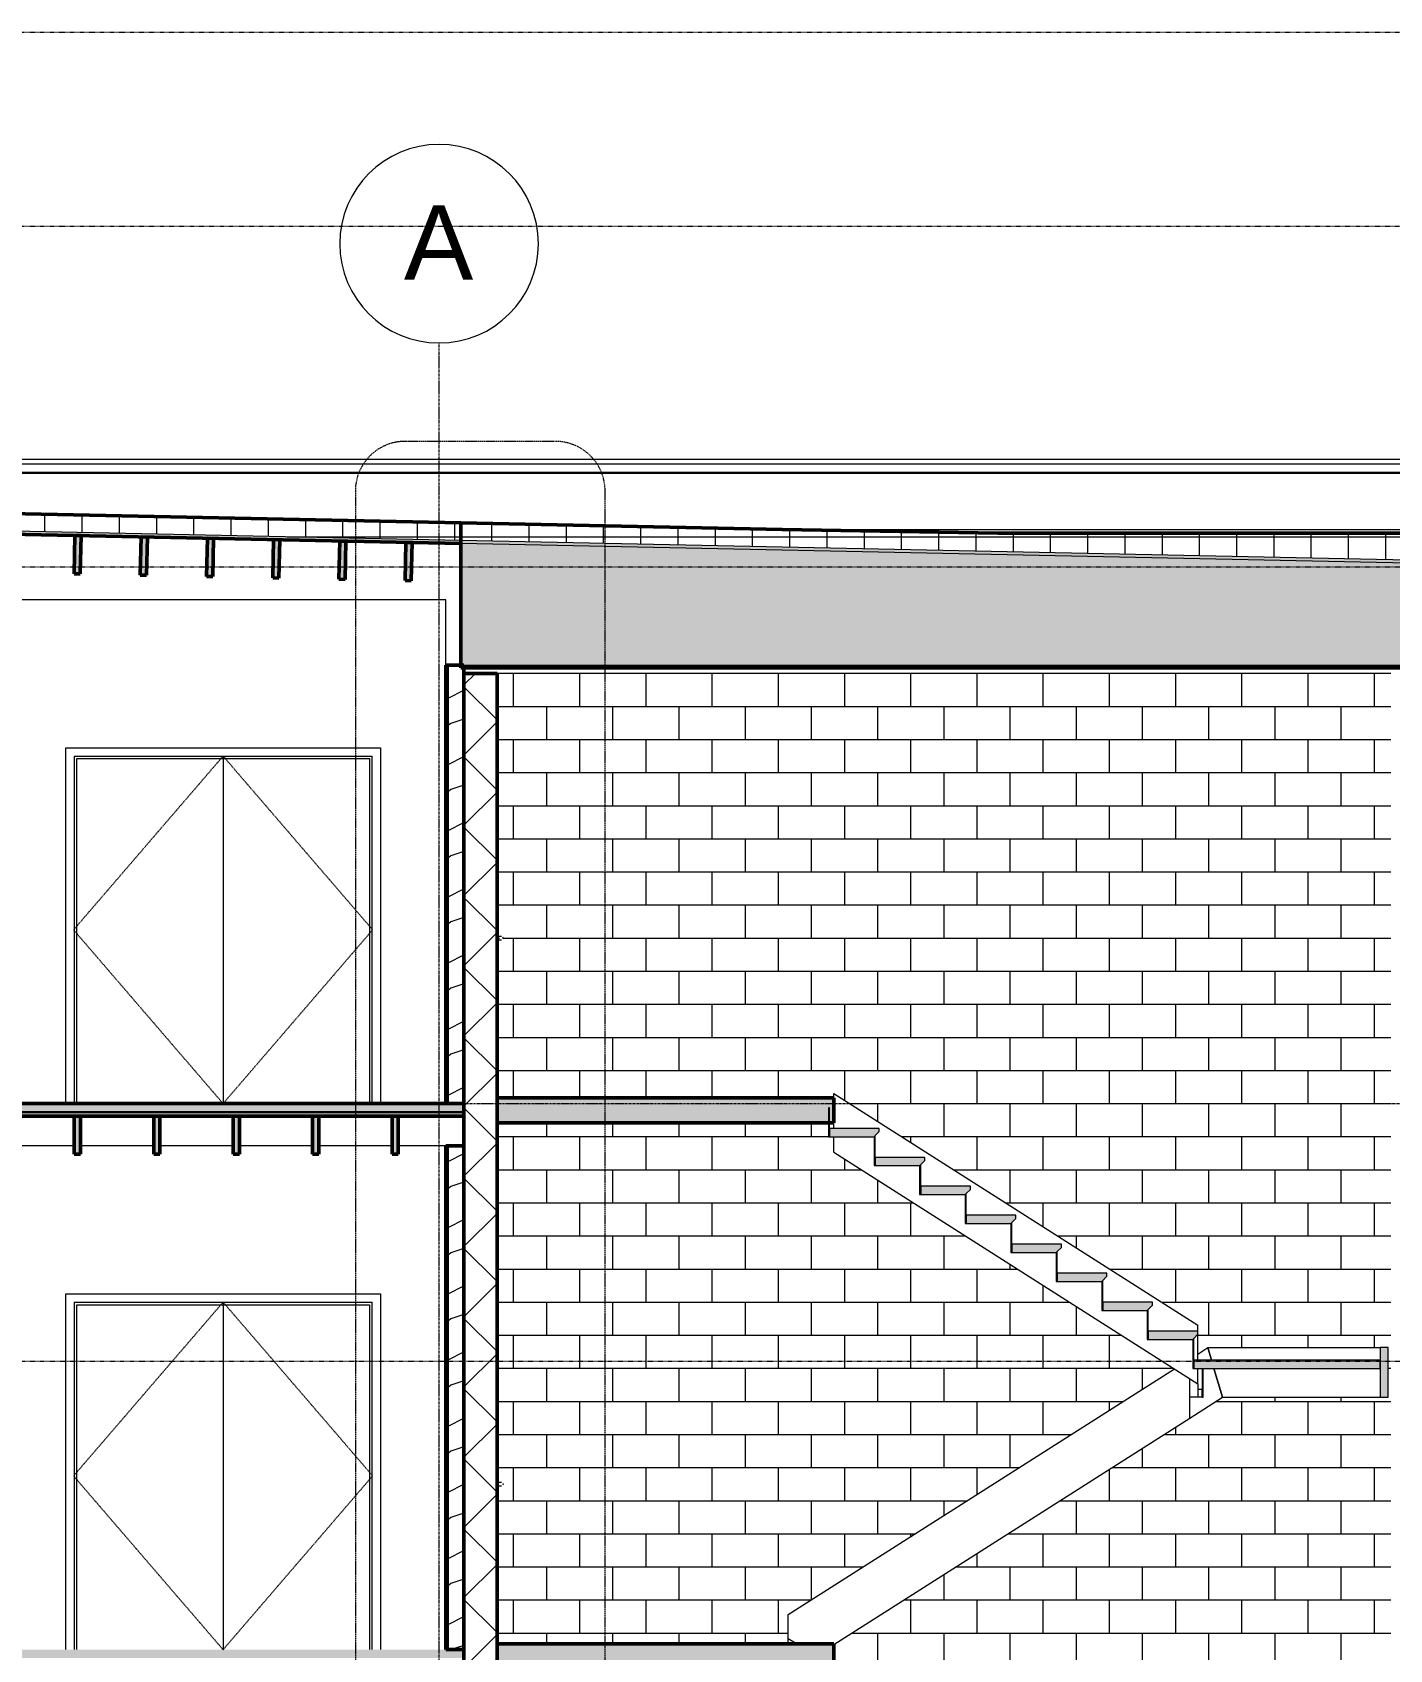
# Model space of a CAD drawing. Header units: inches. Extents: x 9610 to 16692, y -360 to 647.
# Drawn here: x 11748.9 to 12076.9, y 136 to 527 of the extents above; entities that cross this region are included whole.
import ezdxf

# ---------------------------------------------------------------- set-up
doc = ezdxf.new("R2010")
doc.units = ezdxf.units.IN
doc.header["$MEASUREMENT"] = 0
for name, pattern in [('Aligning Line 1_8_', [0.25, 0.125, -0.125]), ('Dash 1_16_', [0.125, 0.0625, -0.0625]), ('Dash Dot 3_16_', [0.3125, 0.1875, -0.0625, 0, -0.0625]), ('Grid Line 1_2_', [0.875, 0.5, -0.125, 0.125, -0.125])]:
    doc.linetypes.add(name, pattern=pattern)
for name, color, linetype, lineweight in [('0-1', 7, 'Continuous', 5), ('0-4', 55, 'Continuous', 9), ('0-5', 135, 'Continuous', 13), ('A-ANNO-SYMB-1', 150, 'Dash Dot 3_16_', 9), ('A-DOOR-1', 250, 'Continuous', 9), ('A-DOOR-2', 250, 'Dash 1_16_', 9), ('A-DOOR-3', 135, 'Continuous', 13), ('A-DOOR-4', 31, 'Continuous', 9), ('A-FLOR-1', 9, 'Continuous', 13), ('A-FLOR-10', 192, 'Continuous', 50), ('A-FLOR-2', 10, 'Continuous', 50), ('A-FLOR-3', 8, 'Continuous', 5), ('A-FLOR-9', 21, 'Continuous', 13), ('A-FLOR-LEVL-1', 51, 'Grid Line 1_2_', 9), ('A-FLOR-MCUT', 51, 'Continuous', 13), ('A-FLOR-PATT-1', 8, 'Continuous', 9), ('A-ROOF', 132, 'Continuous', 13), ('A-ROOF-1', 252, 'Continuous', 13), ('A-ROOF-2', 31, 'Continuous', 5), ('A-ROOF-3', 132, 'Continuous', 50), ('A-ROOF-PATT-1', 132, 'Continuous', 9), ('A-WALL-1', 10, 'Continuous', 50), ('A-WALL-2', 7, 'Continuous', 13), ('A-WALL-3', 135, 'Continuous', 13), ('A-WALL-4', 252, 'Continuous', 13), ('A-WALL-PATT-1', 250, 'Continuous', 9), ('A-WALL-PATT-2', 55, 'Continuous', 9), ('A-WALL-PATT-3', 53, 'Continuous', 9), ('A-WALL-PATT-4', 45, 'Continuous', 9), ('G-ANNO-SYMB', 111, 'Aligning Line 1_8_', 9), ('I-WALL-1', 135, 'Continuous', 13), ('S-BEAM-2', 41, 'Continuous', 9), ('S-BEAM-3', 10, 'Continuous', 50), ('S-GRID-1', 1, 'Grid Line 1_2_', 9), ('S-GRID-IDEN', 1, 'Continuous', 9), ('S-STRS-1', 8, 'Continuous', 5), ('S-STRS-2', 250, 'Continuous', 9)]:
    doc.layers.add(name, color=color, linetype=linetype, lineweight=lineweight)
doc.styles.add('Arial_1', font='arial.ttf', dxfattribs={"height": 18})
pattern_1 = [(216.87, (11002.345, 87.994), (47.980943, 31.987086), [7.997, -71.971]), (206.565, (11011.941, 83.196), (-15.993714, -15.99413), [17.881, -17.881]), (198.435, (11011.941, 75.199), (-31.98674, -15.99388), [10.115, -40.461])]
pattern_2 = [(0, (10995.947, 72), (30.72, 7.68), [1.267, -21.773, 1.267, -21.773, -122.88]), (0, (10995.947, 72), (30.72, 7.68), [-46.08, 1.267, -44.813, 1.267, -21.773, -53.76]), (0, (10995.947, 72), (30.72, 7.68), [-115.2, 1.267, -14.093, 1.267, -37.133]), (120, (11007.467, 75.84), (-22.011075, 22.7643), [1.267, -21.773, 1.267, -21.773, -122.88]), (120, (11007.467, 75.84), (-22.011075, 22.7643), [-46.08, 1.267, -44.813, 1.267, -21.773, -53.76]), (120, (11007.467, 75.84), (-22.011075, 22.7643), [-115.2, 1.267, -14.093, 1.267, -37.133]), (240, (11011.307, 91.2), (-8.708925, -30.4443), [1.267, -21.773, 1.267, -21.773, -122.88]), (240, (11011.307, 91.2), (-8.708925, -30.4443), [-46.08, 1.267, -44.813, 1.267, -21.773, -53.76]), (240, (11011.307, 91.2), (-8.708925, -30.4443), [-115.2, 1.267, -14.093, 1.267, -37.133])]
pattern_3 = [(0, (10995.947, 72), (0, 9), []), (90, (10995.947, 72), (-9, 6e-16), [])]

# ---------------------------------------------------------------- blocks, each defined once
blk = doc.blocks.new('Flush-Double-Door-Adj_swing-w_handle_2100 - 3_-0_ x 7_-0_-1994204-BUILDING SECTION - EAST_WEST - LOOKING NORTH')
at = {"layer": 'A-DOOR-2'}
for p, q in [((11795, 352), (11758.87, 310)), ((11795, 352), (11831.13, 310)), ((11795, 268), (11758.87, 310)), ((11795, 268), (11831.13, 310))]:
    blk.add_line(p, q, dxfattribs=at)
at = {"layer": 'A-DOOR-3'}
blk.add_line((11795, 352), (11795, 268), dxfattribs=at)
at = {"layer": 'A-DOOR-4'}
for p, q in [((11759, 352), (11759, 268)), ((11759, 352), (11831, 352)), ((11831, 268), (11831, 352)), ((11759.63, 268), (11759.63, 351.38)), ((11759.63, 351.38), (11830.38, 351.38)), ((11830.38, 351.38), (11830.38, 268))]:
    blk.add_line(p, q, dxfattribs=at)
blk = doc.blocks.new('Dimension Lumber - 2x10-2069430-BUILDING SECTION - EAST_WEST - LOOKING NORTH')
at = {"layer": 'S-BEAM-2'}
blk.add_hatch(color=256, dxfattribs=at).paths.add_polyline_path([(10261.44, 255.75), (10262.94, 255.75), (10262.94, 265), (10261.44, 265), (10261.44, 257.75)], flags=0)
at = {"layer": 'S-BEAM-3'}
for p, q in [((10262.94, 265), (10261.44, 265)), ((10261.44, 265), (10261.44, 255.75)), ((10262.94, 255.75), (10262.94, 265)), ((10261.44, 255.75), (10262.94, 255.75))]:
    blk.add_line(p, q, dxfattribs=at)
blk = doc.blocks.new('Dimension Lumber - 2x10-V32-BUILDING SECTION - EAST_WEST - LOOKING NORTH')
at = {"layer": 'S-BEAM-2'}
blk.add_hatch(color=256, dxfattribs=at).paths.add_polyline_path([(11728.5, 396.71), (11728.7, 405.96), (11727.2, 405.99), (11727, 396.74)], flags=0)
at = {"layer": 'S-BEAM-3'}
for p, q in [((11727.2, 405.99), (11727, 396.74)), ((11728.7, 405.96), (11727.2, 405.99)), ((11728.5, 396.71), (11728.7, 405.96)), ((11727, 396.74), (11728.5, 396.71))]:
    blk.add_line(p, q, dxfattribs=at)
blk = doc.blocks.new('CTR - 1st Phase - Common Walls_rvt-1-BUILDING SECTION - EAST_WEST - LOOKING NORTH')
at = {"layer": 'A-WALL-4'}
for points in [[(11853.19, 268), (11853.19, 373.37), (11852.94, 373.37), (11852.94, 268)], [(11853.19, 136), (11853.19, 257.75), (11852.94, 257.75), (11852.94, 136)]]:
    blk.add_hatch(color=256, dxfattribs=at).paths.add_polyline_path(points, flags=0)
at = {"layer": 'A-WALL-PATT-1'}
h = blk.add_hatch(dxfattribs=at)
h.set_pattern_fill('FP_1', color=256, style=0, pattern_type=2)
h.set_pattern_definition(pattern_2)
h.paths.add_polyline_path([(11849.44, 268), (11849.44, 374), (11848.81, 374), (11848.81, 268)], flags=0)
h = blk.add_hatch(dxfattribs=at)
h.set_pattern_fill('FP_1', color=256, style=0, pattern_type=2)
h.set_pattern_definition(pattern_2)
h.paths.add_polyline_path([(11849.44, 136), (11849.44, 257.75), (11848.81, 257.75), (11848.81, 136)], flags=0)
at = {"layer": 'A-WALL-PATT-3'}
h = blk.add_hatch(dxfattribs=at)
h.set_pattern_fill('FP_4', color=256, style=0, pattern_type=2)
h.set_pattern_definition(pattern_1)
h.paths.add_polyline_path([(11852.94, 268), (11852.94, 374), (11849.44, 374), (11849.44, 268)], flags=0)
h = blk.add_hatch(dxfattribs=at)
h.set_pattern_fill('FP_4', color=256, style=0, pattern_type=2)
h.set_pattern_definition(pattern_1)
h.paths.add_polyline_path([(11852.94, 136), (11852.94, 257.75), (11849.44, 257.75), (11849.44, 136)], flags=0)
at = {"layer": 'A-WALL-1'}
for p, q in [((11853.19, 374), (11848.81, 374)), ((11848.81, 374), (11848.81, 268)), ((11853.19, 268), (11853.19, 374)), ((11848.81, 268), (11853.19, 268)), ((11853.19, 257.75), (11848.81, 257.75)), ((11848.81, 257.75), (11848.81, 136)), ((11853.19, 136), (11853.19, 257.75)), ((11848.81, 136), (11853.19, 136))]:
    blk.add_line(p, q, dxfattribs=at)
at = {"layer": 'A-WALL-2'}
for p, q in [((11849.44, 268), (11849.44, 374)), ((11852.94, 268), (11852.94, 374)), ((11849.44, 136), (11849.44, 257.75)), ((11852.94, 136), (11852.94, 257.75))]:
    blk.add_line(p, q, dxfattribs=at)
at = {"layer": 'I-WALL-1'}
for p, q in [((11848.81, 389.75), (11722.64, 389.75)), ((11848.81, 374), (11848.81, 389.75)), ((11757, 268), (11757, 354)), ((11757, 354), (11833, 354)), ((11833, 354), (11833, 268)), ((11759.04, 257.75), (11741.34, 257.75)), ((11778.24, 257.75), (11760.54, 257.75)), ((11797.44, 257.75), (11779.74, 257.75)), ((11816.64, 257.75), (11798.94, 257.75)), ((11835.84, 257.75), (11818.14, 257.75)), ((11848.81, 257.75), (11837.34, 257.75)), ((11757, 136), (11757, 222)), ((11757, 222), (11833, 222)), ((11833, 222), (11833, 136))]:
    blk.add_line(p, q, dxfattribs=at)
at = {"layer": '0-4'}
for name, p in [('Dimension Lumber - 2x10-V32-BUILDING SECTION - EAST_WEST - LOOKING NORTH', (31.99, -0.67)), ('Dimension Lumber - 2x10-V32-BUILDING SECTION - EAST_WEST - LOOKING NORTH', (47.99, -1)), ('Dimension Lumber - 2x10-V32-BUILDING SECTION - EAST_WEST - LOOKING NORTH', (63.99, -1.33)), ('Dimension Lumber - 2x10-V32-BUILDING SECTION - EAST_WEST - LOOKING NORTH', (79.98, -1.67)), ('Dimension Lumber - 2x10-V32-BUILDING SECTION - EAST_WEST - LOOKING NORTH', (95.98, -2)), ('Dimension Lumber - 2x10-V32-BUILDING SECTION - EAST_WEST - LOOKING NORTH', (111.98, -2.33)), ('Flush-Double-Door-Adj_swing-w_handle_2100 - 3_-0_ x 7_-0_-1994204-BUILDING SECTION - EAST_WEST - LOOKING NORTH', (0, 0)), ('Dimension Lumber - 2x10-2069430-BUILDING SECTION - EAST_WEST - LOOKING NORTH', (1497.6, 0)), ('Dimension Lumber - 2x10-2069430-BUILDING SECTION - EAST_WEST - LOOKING NORTH', (1516.79, 0)), ('Dimension Lumber - 2x10-2069430-BUILDING SECTION - EAST_WEST - LOOKING NORTH', (1535.99, 0)), ('Dimension Lumber - 2x10-2069430-BUILDING SECTION - EAST_WEST - LOOKING NORTH', (1555.19, 0)), ('Dimension Lumber - 2x10-2069430-BUILDING SECTION - EAST_WEST - LOOKING NORTH', (1574.39, 0)), ('Flush-Double-Door-Adj_swing-w_handle_2100 - 3_-0_ x 7_-0_-1994204-BUILDING SECTION - EAST_WEST - LOOKING NORTH', (0, -132))]:
    blk.add_blockref(name, p, dxfattribs=at)
blk = doc.blocks.new('HOLLOW METAL - STAIR DOOR-2009181-BUILDING SECTION - EAST_WEST - LOOKING NORTH')
at = {"layer": 'A-DOOR-1'}
for p, q in [((11861.69, 176.39), (11861.19, 176.39)), ((11861.19, 175.61), (11861.69, 175.61))]:
    blk.add_line(p, q, dxfattribs=at)
at = {"layer": 'A-DOOR-1', "flags": 128}
for points in [[(11862.28, 176.39), (11862.28, 176.39), (11862.27, 176.39), (11862.27, 176.39), (11862.27, 176.39), (11862.26, 176.39), (11862.26, 176.39), (11862.25, 176.39), (11862.25, 176.39), (11862.24, 176.39), (11862.23, 176.39), (11862.22, 176.39), (11862.21, 176.39), (11862.2, 176.39), (11862.19, 176.39), (11862.17, 176.39), (11862.16, 176.39), (11862.14, 176.39), (11862.13, 176.39), (11862.11, 176.39), (11862.1, 176.39), (11862.08, 176.39), (11862.06, 176.39), (11862.04, 176.39), (11862.02, 176.39), (11862, 176.39), (11861.98, 176.39), (11861.96, 176.39), (11861.94, 176.39), (11861.92, 176.39), (11861.9, 176.39), (11861.88, 176.39), (11861.85, 176.39), (11861.83, 176.39), (11861.81, 176.39), (11861.79, 176.39), (11861.76, 176.39), (11861.74, 176.39), (11861.72, 176.39), (11861.69, 176.39), (11861.69, 176.39)], [(11861.69, 175.61), (11861.71, 175.61), (11861.73, 175.61), (11861.76, 175.61), (11861.78, 175.61), (11861.8, 175.61), (11861.83, 175.61), (11861.85, 175.61), (11861.87, 175.61), (11861.89, 175.61), (11861.92, 175.61), (11861.94, 175.61), (11861.96, 175.61), (11861.98, 175.61), (11862, 175.61), (11862.02, 175.61), (11862.04, 175.61), (11862.06, 175.61), (11862.07, 175.61), (11862.09, 175.61), (11862.11, 175.61), (11862.13, 175.61), (11862.14, 175.61), (11862.16, 175.61), (11862.17, 175.61), (11862.18, 175.61), (11862.19, 175.61), (11862.21, 175.61), (11862.22, 175.61), (11862.23, 175.61), (11862.24, 175.61), (11862.24, 175.61), (11862.25, 175.61), (11862.26, 175.61), (11862.26, 175.61), (11862.27, 175.61), (11862.27, 175.61), (11862.27, 175.61), (11862.28, 175.61), (11862.28, 175.61)]]:
    blk.add_lwpolyline(points, dxfattribs=at)
at = {"layer": 'A-DOOR-1'}
for start, end in [(90, 97.2275), (0, 30), (330, 0), (262.7725, 270)]:
    blk.add_arc((11862.28, 176), 0.394, start, end, dxfattribs=at)
blk = doc.blocks.new('CTR - 1st Phase -Stairs _ Elevators_rvt-1-BUILDING SECTION - EAST_WEST - LOOKING NORTH')
at = {"layer": 'A-FLOR-1'}
for points in [[(11861.19, 263.37), (11942.56, 263.37), (11942.56, 269.37), (11861.19, 269.37), (11861.19, 268)], [(11933.2, 131.37), (11942.56, 131.37), (11942.56, 137.37), (11861.19, 137.37), (11861.19, 131.37), (11931.56, 131.37)]]:
    blk.add_hatch(color=256, dxfattribs=at).paths.add_polyline_path(points, flags=0)
at = {"layer": 'A-WALL-PATT-2'}
h = blk.add_hatch(dxfattribs=at)
h.set_pattern_fill('FP_37', color=256, style=0, pattern_type=2)
h.set_pattern_definition([(0, (11857.189, -156), (0, 8), []), (90, (11857.189, -156), (-8, 8), [8, -8])])
h.paths.add_polyline_path([(11947.84, -128), (12077.19, -128), (12077.19, 372), (11861.19, 372), (11861.19, 308.39), (11862.45, 308.35), (11862.57, 308.26), (11862.62, 308.2), (11862.62, 307.8), (11862.45, 307.65), (11862.28, 307.62), (11862.06, 307.61), (11861.19, 307.61), (11861.19, 269.37), (11942.56, 269.37), (11942.56, 270.46), (12030.56, 214.46), (12030.56, 207.46), (12032.98, 209), (12076.56, 209), (12076.56, 197), (12036.47, 197), (11942.56, 137.24), (11942.56, 131.84), (12030.56, 76.99), (12030.56, 70.13), (12032.88, 71.57), (12076.56, 71.57), (12076.56, 59.57), (12036.31, 59.57), (11942.56, 1.13), (11942.56, -4.63), (11935.67, -4.63), (12026.46, -59.65), (12026.46, -66.32), (12028.64, -65), (12076.46, -65), (12076.46, -77), (12031.99, -77), (11950.46, -126.41)], flags=0)
h.paths.add_polyline_path([(11938.46, -128), (11938.46, -119.65), (12020.39, -70), (11927.46, -13.68), (11927.46, -10), (11926.21, -10), (11926.21, -4.63), (11861.19, -4.63), (11861.19, -128), (11867.19, -128), (11867.19, -40), (11907.19, -40), (11907.19, -128), (11919.61, -128)], flags=0)
h.paths.add_polyline_path([(11927.46, -8), (11927.46, -4.63), (11926.46, -4.63), (11926.46, -8)], flags=0)
h.paths.add_polyline_path([(11927.46, 1.38), (11931.56, 1.38), (11931.56, 8.42), (12024.72, 66.49), (11931.56, 124.56), (11931.56, 128.29), (11930.31, 128.29), (11930.31, 131.37), (11861.19, 131.37), (11861.19, 96), (11912.03, 96), (11912.03, 1.38)], flags=0)
h.paths.add_polyline_path([(11931.56, 130.29), (11931.56, 131.37), (11930.56, 131.37), (11930.56, 130.29)], flags=0)
h.paths.add_polyline_path([(11931.56, 137.37), (11931.56, 144.46), (12024.89, 203.85), (11942.56, 256.24), (11942.56, 260), (11941.31, 260), (11941.31, 263.37), (11861.19, 263.37), (11861.19, 176.39), (11862.45, 176.35), (11862.57, 176.26), (11862.62, 176.2), (11862.62, 175.8), (11862.45, 175.65), (11862.28, 175.62), (11862.06, 175.61), (11861.19, 175.61), (11861.19, 137.37), (11920.42, 137.37)], flags=0)
h.paths.add_polyline_path([(11861.69, 175.8), (11861.75, 176), (11861.69, 176.1), (11861.69, 175.9)], flags=0)
h.paths.add_polyline_path([(11941.56, 262), (11942.56, 262), (11942.56, 263.37), (11941.56, 263.37)], flags=0)
h.paths.add_polyline_path([(11861.69, 307.8), (11861.75, 308), (11861.69, 308.1), (11861.69, 307.9)], flags=0)
at = {"layer": 'A-WALL-PATT-4'}
h = blk.add_hatch(dxfattribs=at)
h.set_pattern_fill('FP_30', color=256, style=0, pattern_type=2)
h.set_pattern_definition([(45, (10995.947, 72), (-8.48528, 8.48528), []), (135, (10995.947, 72), (-8.48528, -8.48528), [])])
h.paths.add_polyline_path([(11858.98, -140), (11861.19, -140), (11861.19, 372), (11853.19, 372), (11853.19, -4), (11857.19, -16), (11853.19, -16), (11853.19, -140)], flags=0)
at = {"layer": 'S-STRS-1'}
for points in [[(11941.31, 260), (11941.56, 260), (11941.56, 263.37), (11941.31, 263.37), (11941.31, 260.25)], [(11945.09, 260), (11952.56, 260), (11952.56, 260.25), (11953.56, 261.25), (11953.56, 262), (11941.56, 262), (11941.56, 260), (11942.56, 260)], [(11952.31, 253), (11952.56, 253), (11952.56, 260), (11952.31, 260), (11952.31, 253.25)], [(11952.56, 253), (11963.56, 253), (11963.56, 253.25), (11964.56, 254.25), (11964.56, 255), (11952.56, 255)], [(11963.31, 246), (11963.56, 246), (11963.56, 253), (11963.31, 253), (11963.31, 246.25)], [(11963.56, 246), (11974.56, 246), (11974.56, 246.25), (11975.56, 247.25), (11975.56, 248), (11963.56, 248)], [(11974.31, 239), (11974.56, 239), (11974.56, 246), (11974.31, 246), (11974.31, 239.25)], [(11985.56, 239), (11985.56, 239.25), (11986.56, 240.25), (11986.56, 241), (11974.56, 241), (11974.56, 239)], [(11985.31, 232), (11985.56, 232), (11985.56, 239), (11985.31, 239), (11985.31, 232.25)], [(11996.56, 232), (11996.56, 232.25), (11997.56, 233.25), (11997.56, 234), (11985.56, 234), (11985.56, 232), (11993.41, 232)], [(11996.31, 225), (11996.56, 225), (11996.56, 232), (11996.31, 232), (11996.31, 225.25)], [(12007.56, 225), (12007.56, 225.25), (12008.56, 226.25), (12008.56, 227), (11996.56, 227), (11996.56, 225)], [(12007.31, 218), (12007.56, 218), (12007.56, 225), (12007.31, 225), (12007.31, 218.25)], [(12007.56, 218), (12018.56, 218), (12018.56, 218.25), (12019.56, 219.25), (12019.56, 220), (12007.56, 220)], [(12018.31, 211), (12018.56, 211), (12018.56, 218), (12018.31, 218), (12018.31, 211.25)], [(12018.56, 211), (12029.56, 211), (12029.56, 211.25), (12030.56, 212.25), (12030.56, 213), (12018.56, 213)], [(12029.31, 204), (12029.56, 204), (12029.56, 211), (12029.31, 211), (12029.31, 206.06)], [(12076.56, 197), (12076.56, 209), (12074.56, 209), (12074.56, 197)], [(12034.43, 204), (12074.56, 204), (12074.56, 206), (12029.56, 206), (12029.56, 204), (12031.2, 204)]]:
    blk.add_hatch(color=256, dxfattribs=at).paths.add_polyline_path(points, flags=0)
at = {"layer": 'A-FLOR-2'}
for p, q in [((11942.56, 269.37), (11861.19, 269.37)), ((11861.19, 269.37), (11861.19, 263.37)), ((11942.56, 263.37), (11942.56, 269.37)), ((11861.19, 263.37), (11942.56, 263.37)), ((11942.56, 137.37), (11861.19, 137.37)), ((11861.19, 137.37), (11861.19, 131.37)), ((11942.56, 131.37), (11942.56, 137.37))]:
    blk.add_line(p, q, dxfattribs=at)
at = {"layer": 'A-WALL-1'}
for p, q in [((11861.19, 372), (11853.19, 372)), ((11853.19, 372), (11853.19, -140)), ((11861.19, -140), (11861.19, 372))]:
    blk.add_line(p, q, dxfattribs=at)
at = {"layer": 'A-WALL-3'}
blk.add_line((12077.19, 372), (11861.19, 372), dxfattribs=at)
at = {"layer": 'S-STRS-2'}
for p, q in [((11942.56, 269.37), (11942.56, 270.46)), ((11942.56, 270.46), (12030.56, 214.46)), ((11941.56, 267), (11941.31, 267)), ((11941.31, 267), (11941.31, 260)), ((11941.56, 260), (11941.56, 267)), ((11953.56, 262), (11941.56, 262)), ((11941.56, 262), (11941.56, 260)), ((11942.56, 262), (11942.56, 263.37)), ((11953.56, 261.25), (11953.56, 262)), ((11941.31, 260), (11941.56, 260)), ((11941.56, 260), (11952.56, 260)), ((11942.56, 256.24), (11942.56, 260)), ((11952.56, 260), (11952.31, 260)), ((11952.31, 260), (11952.31, 253)), ((11952.56, 260.25), (11953.56, 261.25)), ((11952.56, 260), (11952.56, 260.25)), ((11952.56, 253), (11952.56, 260)), ((11942.56, 256.24), (12030.56, 200.24)), ((11964.56, 255), (11952.56, 255)), ((11952.56, 255), (11952.56, 253)), ((11963.56, 253.25), (11964.56, 254.25)), ((11964.56, 254.25), (11964.56, 255)), ((11952.31, 253), (11952.56, 253)), ((11952.56, 253), (11963.56, 253)), ((11963.56, 253), (11963.31, 253)), ((11963.31, 253), (11963.31, 246)), ((11963.56, 253), (11963.56, 253.25)), ((11963.56, 246), (11963.56, 253)), ((11975.56, 248), (11963.56, 248)), ((11963.56, 248), (11963.56, 246)), ((11974.56, 246.25), (11975.56, 247.25)), ((11975.56, 247.25), (11975.56, 248)), ((11963.31, 246), (11963.56, 246)), ((11963.56, 246), (11974.56, 246)), ((11974.56, 246), (11974.31, 246)), ((11974.31, 246), (11974.31, 239)), ((11974.56, 246), (11974.56, 246.25)), ((11974.56, 239), (11974.56, 246)), ((11974.31, 239), (11974.56, 239)), ((11986.56, 241), (11974.56, 241)), ((11974.56, 241), (11974.56, 239)), ((11974.56, 239), (11985.56, 239)), ((11985.56, 239), (11985.31, 239)), ((11985.31, 239), (11985.31, 232)), ((11985.56, 239.25), (11986.56, 240.25)), ((11985.56, 239), (11985.56, 239.25)), ((11985.56, 232), (11985.56, 239)), ((11986.56, 240.25), (11986.56, 241)), ((11985.31, 232), (11985.56, 232)), ((11997.56, 234), (11985.56, 234)), ((11985.56, 234), (11985.56, 232)), ((11985.56, 232), (11996.56, 232)), ((11996.56, 232), (11996.31, 232)), ((11996.31, 232), (11996.31, 225)), ((11996.56, 232.25), (11997.56, 233.25)), ((11996.56, 232), (11996.56, 232.25)), ((11996.56, 225), (11996.56, 232)), ((11997.56, 233.25), (11997.56, 234)), ((12008.56, 227), (11996.56, 227)), ((11996.56, 227), (11996.56, 225)), ((12008.56, 226.25), (12008.56, 227)), ((11996.31, 225), (11996.56, 225)), ((11996.56, 225), (12007.56, 225)), ((12007.56, 225), (12007.31, 225)), ((12007.31, 225), (12007.31, 218)), ((12007.56, 225.25), (12008.56, 226.25)), ((12007.56, 225), (12007.56, 225.25)), ((12007.56, 218), (12007.56, 225)), ((12019.56, 220), (12007.56, 220)), ((12007.56, 220), (12007.56, 218)), ((12018.56, 218.25), (12019.56, 219.25)), ((12019.56, 219.25), (12019.56, 220)), ((12007.31, 218), (12007.56, 218)), ((12007.56, 218), (12018.56, 218)), ((12018.56, 218), (12018.31, 218)), ((12018.31, 218), (12018.31, 211)), ((12018.56, 218), (12018.56, 218.25)), ((12018.56, 211), (12018.56, 218)), ((12030.56, 213), (12018.56, 213)), ((12018.56, 213), (12018.56, 211)), ((12029.56, 211.25), (12030.56, 212.25)), ((12029.56, 211), (12029.56, 211.25)), ((12030.56, 213), (12030.56, 214.46)), ((12030.56, 212.25), (12030.56, 213)), ((12030.56, 206), (12030.56, 212.25)), ((12018.31, 211), (12018.56, 211)), ((12018.56, 211), (12029.56, 211)), ((12029.56, 211), (12029.31, 211)), ((12029.31, 211), (12029.31, 204)), ((12029.56, 204), (12029.56, 211)), ((12030.56, 207.46), (12032.98, 209)), ((12032.98, 209), (12074.56, 209)), ((12032.98, 209), (12033.85, 206)), ((12033.85, 206), (12032.98, 209)), ((12076.56, 209), (12074.56, 209)), ((12074.56, 209), (12074.56, 197)), ((12076.56, 197), (12076.56, 209)), ((11931.56, 144.46), (12024.89, 203.85)), ((12029.31, 204), (12029.56, 204)), ((12074.56, 206), (12029.56, 206)), ((12029.56, 206), (12029.56, 204)), ((12029.56, 204), (12074.56, 204)), ((12030.56, 200.24), (12030.56, 204)), ((12031.56, 204), (12031.56, 197)), ((12031.81, 197), (12031.81, 204)), ((12034.43, 204), (12036.47, 197)), ((12036.47, 197), (12034.43, 204)), ((12074.56, 204), (12074.56, 206)), ((12028.56, 197), (12028.56, 201.51)), ((12028.56, 191.97), (12028.56, 201.51)), ((12030.56, 200.24), (12030.56, 197)), ((12030.56, 197), (12028.56, 197)), ((12028.56, 191.97), (12036.47, 197)), ((12030.56, 199), (12031.56, 199)), ((12031.56, 197), (12030.56, 197)), ((12031.56, 197), (12031.56, 199)), ((12031.56, 197), (12031.81, 197)), ((12036.47, 197), (12074.56, 197)), ((12074.56, 197), (12076.56, 197)), ((11942.56, 137.24), (12028.56, 191.97)), ((11931.56, 138.7), (11931.56, 144.46)), ((11931.56, 137.37), (11931.56, 138.7)), ((11931.56, 138.7), (11933.69, 137.37))]:
    blk.add_line(p, q, dxfattribs=at)
at = {"layer": '0-5'}
for p in [(0, 132), (0, 0)]:
    blk.add_blockref('HOLLOW METAL - STAIR DOOR-2009181-BUILDING SECTION - EAST_WEST - LOOKING NORTH', p, dxfattribs=at)
blk = doc.blocks.new('Basic Wall _ EXT - FIBER CEMENT - SMALL - ___-2145935-BUILDING SECTION - EAST_WEST - LOOKING NORTH')
at = {"layer": 'A-WALL-3'}
for p, q in [((12125.15, 423.66), (11546.99, 423.66)), ((12109.71, 422.6), (11546.99, 422.6)), ((12108.98, 420.57), (11546.99, 420.57)), ((11546.99, 420.42), (12109.3, 420.42))]:
    blk.add_line(p, q, dxfattribs=at)
blk = doc.blocks.new('Grid - Grid Head - Circle-50561-BUILDING SECTION - EAST_WEST - LOOKING NORTH')
at = {"layer": 'S-GRID-IDEN'}
for start, end in [(360, 180), (180, 360)]:
    blk.add_arc((11847.19, 475.86), 24, start, end, dxfattribs=at)

msp = doc.modelspace()

# ---------------------------------------------------------------- hatches: boundary and pattern name
at = {"layer": 'A-FLOR-3'}
msp.add_hatch(color=256, dxfattribs=at).paths.add_polyline_path([(11852.4144, 408.1336), (11852.4087, 408.3838), (11648.3644, 412.6347), (11648.3644, 412.3846), (11847.7273, 408.2312)], flags=0)
h = msp.add_hatch(color=256, dxfattribs=at)
h.paths.add_polyline_path([(11793.9682, 265.75), (11853.1894, 265.75), (11853.1894, 266), (11648.3644, 266), (11648.3644, 265.75), (11772.8699, 265.75)], flags=0)
h.paths.add_polyline_path([(10392.5894, 265.75), (10450.4144, 265.75), (10450.4144, 266), (10245.7394, 266), (10245.7394, 265.75), (10390.5894, 265.75)], flags=0)
at = {"layer": 'A-FLOR-9'}
msp.add_hatch(color=256, dxfattribs=at).paths.add_polyline_path([(11852.4144, 403.3826), (11852.4144, 404.1327), (11648.3644, 408.3808), (11648.3644, 407.6336), (11816.619, 404.1283)], flags=0)
h = msp.add_hatch(color=256, dxfattribs=at)
h.paths.add_polyline_path([(11757.0019, 265), (11853.1894, 265), (11853.1894, 265.75), (11648.3644, 265.75), (11648.3644, 265), (11729.8145, 265)], flags=0)
h.paths.add_polyline_path([(10249.3394, 265), (10450.4144, 265), (10450.4144, 265.75), (10245.7394, 265.75), (10245.7394, 265), (10246.7577, 265)], flags=0)
at = {"layer": 'A-FLOR-PATT-1'}
h = msp.add_hatch(dxfattribs=at)
h.set_pattern_fill('FP_17', color=256, style=0, pattern_type=2)
h.set_pattern_definition(pattern_3)
h.paths.add_polyline_path([(11852.4144, 404.1327), (11852.4144, 408.1336), (11648.3644, 412.3512), (11648.3644, 408.3838), (11815.9252, 404.8929)], flags=0)
h = msp.add_hatch(dxfattribs=at)
h.set_pattern_fill('FP_1', color=256, style=0, pattern_type=2)
h.set_pattern_definition(pattern_2)
h.paths.add_polyline_path([(11665.2314, 266), (11853.1894, 266), (11853.1894, 268), (11648.3644, 268), (11648.3644, 266)], flags=0)
h.paths.add_polyline_path([(10265.7769, 266), (10450.4144, 266), (10450.4144, 268), (10245.7394, 268), (10245.7394, 266), (10249.9644, 266)], flags=0)
h = msp.add_hatch(dxfattribs=at)
h.set_pattern_fill('FP_1', color=256, style=0, pattern_type=2)
h.set_pattern_definition(pattern_2)
h.paths.add_polyline_path([(11772.8699, 134), (11853.1894, 134), (11853.1894, 136), (11648.0894, 136), (11648.0894, 134), (11757.0019, 134)], flags=0)
h.paths.add_polyline_path([(10412.7894, 134), (10450.6894, 134), (10450.6894, 136), (10245.5894, 136), (10245.5894, 134), (10395.0979, 134)], flags=0)
at = {"layer": 'A-ROOF-1'}
h = msp.add_hatch(color=256, dxfattribs=at)
h.paths.add_polyline_path([(11930.0894, 406.5104), (11930.0894, 406.7604), (11852.4144, 408.3792), (11852.4144, 408.1292), (11918.091, 406.7604)], flags=0)
h.paths.add_polyline_path([(11648.3644, 412.3817), (11648.3644, 412.6317), (11255.8269, 420.8125), (11255.8269, 420.5624), (11643.7037, 412.4788)], flags=0)
msp.add_hatch(color=256, dxfattribs=at).paths.add_polyline_path([(11988.1467, 405.6552), (12109.7144, 405.6552), (12109.7144, 405.9053), (11982.2117, 405.9053), (11930.0894, 406.7604), (11930.0894, 406.5228), (11982.2141, 405.6552)], flags=0)
at = {"layer": 'A-ROOF-2'}
h = msp.add_hatch(color=256, dxfattribs=at)
h.paths.add_polyline_path([(12031.2021, 374), (12110.5269, 374), (12110.5269, 397.9989), (11852.4144, 403.3781), (11852.4144, 374), (11945.0914, 374)], flags=0)
h.paths.add_polyline_path([(11363.8438, 374), (11648.3644, 374), (11648.3644, 407.6307), (11255.8269, 415.8114), (11255.8269, 374), (11342.3161, 374)], flags=0)
at = {"layer": 'A-ROOF-PATT-1'}
h = msp.add_hatch(dxfattribs=at)
h.set_pattern_fill('FP_17', color=256, style=0, pattern_type=2)
h.set_pattern_definition(pattern_3)
h.paths.add_polyline_path([(12110.3394, 398.753), (12110.3394, 402.5228), (11930.0894, 402.5228), (11930.0894, 406.5104), (11852.4144, 408.1292), (11852.4144, 404.1283), (12109.7144, 398.766)], flags=0)
h.paths.add_polyline_path([(11648.3644, 408.3808), (11648.3644, 412.3817), (11255.8269, 420.5624), (11255.8269, 416.5616), (11643.7037, 408.478)], flags=0)
h = msp.add_hatch(dxfattribs=at)
h.set_pattern_fill('FP_3', color=256, style=0, pattern_type=2)
h.set_pattern_definition([(0, (10995.947, 72), (0, 4.798), []), (315, (10995.947, 72), (4.798427, 0), [6.786, -6.786]), (45, (10995.947, 72), (4.798427, 0), [6.786, -6.786])])
h.paths.add_polyline_path([(12110.3394, 398.0028), (12110.3394, 398.753), (11852.4144, 404.1283), (11852.4144, 403.3781), (12109.7144, 398.0158)], flags=0)
h.paths.add_polyline_path([(11648.3644, 407.6307), (11648.3644, 408.3808), (11255.8269, 416.5616), (11255.8269, 415.8114), (11643.7037, 407.7278)], flags=0)
h = msp.add_hatch(dxfattribs=at)
h.set_pattern_fill('FP_17', color=256, style=0, pattern_type=2)
h.set_pattern_definition(pattern_3)
h.paths.add_polyline_path([(11930.0894, 402.5228), (12110.3394, 402.5228), (12110.3394, 405.6552), (11982.2141, 405.6552), (11930.0894, 406.5104), (11930.0894, 403.013)], flags=0)
h = msp.add_hatch(dxfattribs=at)
h.set_pattern_fill('FP_1', color=256, style=0, pattern_type=2)
h.set_pattern_definition(pattern_2)
h.paths.add_polyline_path([(12077.1894, 373.375), (12109.7144, 373.375), (12109.7144, 374), (11852.9394, 374), (11852.9394, 373.375), (12074.2575, 373.375)], flags=0)
h.paths.add_polyline_path([(11575.9489, 373.375), (11575.9489, 373.875), (11579.4489, 373.875), (11579.4489, 373.375), (11616.6989, 373.375), (11616.6989, 373.875), (11620.1989, 373.875), (11620.1989, 373.375), (11620.8312, 373.375), (11620.8239, 373.875), (11644.8644, 373.875), (11644.8644, 374), (11255.8269, 374), (11255.8269, 373.375), (11575.3239, 373.375)], flags=0)

# ---------------------------------------------------------------- linework, layer by layer
at = {"layer": 'A-ANNO-SYMB-1'}
for p, q in [((11875.3051, 428.0757), (11838.9644, 428.0757)), ((11826.9644, 416.0757), (11826.9644, -142.7997)), ((11887.3051, -142.7997), (11887.3051, 416.0757))]:
    msp.add_line(p, q, dxfattribs=at)
for centre, start, end in [((11838.9644, 416.0757), 90, 180), ((11875.3051, 416.0757), 0, 90)]:
    msp.add_arc(centre, 12, start, end, dxfattribs=at)
at = {"layer": 'A-FLOR-10'}
for p, q in [((11852.4144, 408.3836), (11648.3644, 412.6347)), ((11648.3644, 407.6336), (11852.4144, 403.3826)), ((11852.4144, 403.3826), (11852.4144, 408.3836)), ((11853.1894, 268), (11616.0739, 268)), ((11853.1894, 265), (11853.1894, 268)), ((11648.3644, 265), (11853.1894, 265))]:
    msp.add_line(p, q, dxfattribs=at)
at = {"layer": 'A-FLOR-LEVL-1'}
msp.add_line((9610.2403, 268), (12557.7313, 268), dxfattribs=at)
at = {"layer": 'A-FLOR-MCUT'}
for p, q in [((11852.4144, 408.1336), (11648.3644, 412.3846)), ((11852.4144, 404.1327), (11648.3644, 408.3838)), ((11853.1894, 266), (11648.3644, 266)), ((11853.1894, 265.75), (11648.3644, 265.75))]:
    msp.add_line(p, q, dxfattribs=at)
at = {"layer": 'A-ROOF'}
for p, q in [((11930.0894, 406.5104), (11852.4144, 408.1292)), ((11930.0894, 406.7728), (12109.7144, 406.7728)), ((12110.3394, 398.753), (11852.4144, 404.1283)), ((12110.5269, 397.9989), (11852.4144, 403.3781)), ((11930.0894, 406.5104), (11930.0894, 406.5228)), ((11982.2141, 405.6552), (11930.0894, 406.5228)), ((12110.3394, 405.6552), (11982.2141, 405.6552)), ((11852.4144, 374), (12110.5269, 374))]:
    msp.add_line(p, q, dxfattribs=at)
at = {"layer": 'A-ROOF-3'}
for p, q in [((11930.0894, 406.7604), (11852.4144, 408.3792)), ((11982.2117, 405.9053), (11930.0894, 406.7728)), ((11930.0894, 406.7728), (11930.0894, 406.7604)), ((11852.4144, 403.3826), (11852.4144, 373.375)), ((12109.7144, 405.9053), (11982.2117, 405.9053)), ((11852.4144, 373.375), (12109.7144, 373.375))]:
    msp.add_line(p, q, dxfattribs=at)
at = {"layer": 'G-ANNO-SYMB'}
for p, q in [((12461.7559, 526.9531), (9706.2403, 526.9531)), ((12461.7559, 480), (9706.2119, 480)), ((9706.2119, 397.7608), (12461.7559, 397.7608)), ((9706.2119, 205.7608), (12461.7559, 205.7608))]:
    msp.add_line(p, q, dxfattribs=at)
at = {"layer": 'S-GRID-1'}
msp.add_line((11847.1894, -159.8356), (11847.1894, 451.8625), dxfattribs=at)

# ---------------------------------------------------------------- block references
at = {"layer": '0-1'}
for name in ['CTR - 1st Phase -Stairs _ Elevators_rvt-1-BUILDING SECTION - EAST_WEST - LOOKING NORTH', 'CTR - 1st Phase - Common Walls_rvt-1-BUILDING SECTION - EAST_WEST - LOOKING NORTH']:
    msp.add_blockref(name, (0, 0), dxfattribs=at)
at = {"layer": 'A-WALL-3'}
msp.add_blockref('Basic Wall _ EXT - FIBER CEMENT - SMALL - ___-2145935-BUILDING SECTION - EAST_WEST - LOOKING NORTH', (0, 0), dxfattribs=at)
at = {"layer": 'S-GRID-IDEN'}
msp.add_blockref('Grid - Grid Head - Circle-50561-BUILDING SECTION - EAST_WEST - LOOKING NORTH', (0, 0), dxfattribs=at)

# ---------------------------------------------------------------- texts
at = {"layer": 'S-GRID-IDEN', "insert": (11838.6808, 485.1505), "char_height": 18, "width": 20.301, "attachment_point": 1, "style": 'Arial_1'}
msp.add_mtext('A', dxfattribs=at)

doc.saveas('drawing.dxf')
